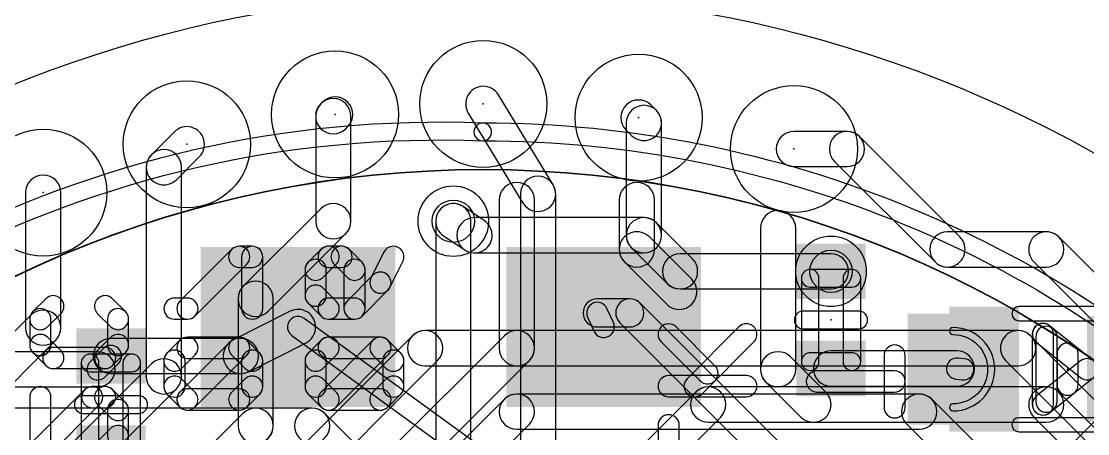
# Model space of a CAD drawing. Extents: x 0 to 2.5, y 0 to 3.1.
# Drawn here: x 0.5023 to 0.8045, y 2.7838 to 2.9007 of the extents above; entities that cross this region are included whole.
import ezdxf

# ---------------------------------------------------------------- set-up
doc = ezdxf.new("R2010")
doc.units = 0
for name, color, linetype in [('1', 22, 'CONTINUOUS'), ('15', 6, 'CONTINUOUS'), ('16', 175, 'CONTINUOUS'), ('17', 82, 'CONTINUOUS'), ('18', 82, 'CONTINUOUS'), ('19', 53, 'CONTINUOUS'), ('2', 4, 'CONTINUOUS'), ('21', 253, 'CONTINUOUS'), ('22', 253, 'CONTINUOUS'), ('23', 7, 'CONTINUOUS'), ('31', 253, 'CONTINUOUS'), ('46', 140, 'CONTINUOUS'), ('51', 253, 'CONTINUOUS')]:
    doc.layers.add(name, color=color, linetype=linetype)

# ---------------------------------------------------------------- blocks, each defined once
blk = doc.blocks.new('RECT')
blk.add_solid([(-0.5, -0.5), (0.5, -0.5), (-0.5, 0.5), (0.5, 0.5)])
blk = doc.blocks.new('ROUNDP')
blk.add_circle((0, 0), 0.5)
blk = doc.blocks.new('ROUNDV')
blk.add_circle((0, 0), 0.5)

msp = doc.modelspace()

# ---------------------------------------------------------------- linework, layer by layer
at = {"layer": '1'}
for points in [[(0.632973, 2.866793, 1), (0.633169, 2.871789, 0.267949), (0.356626, 2.726295, 1), (0.360854, 2.723627, -0.267949)], [(0.945531, 2.554331, 1), (0.950531, 2.554331, 0.414214), (0.633071, 2.871791, 1), (0.633071, 2.866791, -0.414214)], [(0.66552, 2.814), (0.67474, 2.814, 1), (0.67474, 2.822), (0.66552, 2.822, 1)], [(0.671912, 2.815172), (0.713912, 2.773172, 1), (0.719569, 2.778828), (0.677569, 2.820828, 1)], [(0.56678, 2.80132), (0.583, 2.80954, 1), (0.57848, 2.81846), (0.562259, 2.810239, 1)], [(0.670081, 2.815251), (0.668247, 2.819251, 1), (0.662793, 2.816749), (0.664627, 2.812749, 1)], [(0.578976, 2.811574), (0.66559, 2.748582, 1), (0.669119, 2.753434), (0.582505, 2.816426, 1)], [(0.52774, 2.80078), (0.56452, 2.80078, 1), (0.56452, 2.81078), (0.52774, 2.81078, 1)], [(0.49474, 2.797), (0.523961, 2.797, 1), (0.523961, 2.807), (0.49474, 2.807, 1)], [(0.526082, 2.799879), (0.529861, 2.803658, 1), (0.525619, 2.807901), (0.521839, 2.804121, 1)], [(0.73174, 2.79722), (0.767433, 2.79722, 1), (0.767433, 2.80722), (0.73174, 2.80722, 1)], [(0.801803, 2.768464), (0.831835, 2.798496, 1), (0.824764, 2.805567), (0.794732, 2.775536, 1)], [(0.767122, 2.799237), (0.768933, 2.799048, 1), (0.769555, 2.805015), (0.767744, 2.805204, 1)]]:
    msp.add_lwpolyline(points, format="xyb", close=True, dxfattribs=at)
at = {"layer": '15'}
for points in [[(0.653013, 2.854337), (0.637509, 2.879841, 1), (0.628964, 2.874647), (0.644468, 2.849143, 1)], [(0.594276, 2.87022), (0.594772, 2.870716, 1), (0.587701, 2.877788), (0.587205, 2.877291, 1)], [(0.59574, 2.844), (0.59574, 2.873756, 1), (0.58574, 2.873756), (0.58574, 2.844, 1)], [(0.546276, 2.855764), (0.552772, 2.86226, 1), (0.545701, 2.869331), (0.539205, 2.862835, 1)], [(0.54774, 2.8), (0.54774, 2.859299, 1), (0.53774, 2.859299), (0.53774, 2.8, 1)], [(0.513543, 2.813803), (0.513543, 2.852087, 1), (0.503543, 2.852087), (0.503543, 2.813803, 1)], [(0.65374, 2.77), (0.65374, 2.85174, 1), (0.64374, 2.85174), (0.64374, 2.77, 1)], [(0.572276, 2.818464), (0.594276, 2.840464, 1), (0.587205, 2.847536), (0.565205, 2.825536, 1)], [(0.61974, 2.844), (0.61974, 2.73, 1), (0.62974, 2.73), (0.62974, 2.844, 1)], [(0.57374, 2.786), (0.57374, 2.822, 1), (0.56374, 2.822), (0.56374, 2.786, 1)], [(0.492276, 2.790464), (0.512079, 2.810268, 1), (0.505008, 2.817339), (0.485205, 2.797536, 1)], [(0.516276, 2.766464), (0.546276, 2.796464, 1), (0.539205, 2.803536), (0.509205, 2.773536, 1)], [(0.550276, 2.760464), (0.572276, 2.782464, 1), (0.565205, 2.789536), (0.543205, 2.767536, 1)]]:
    msp.add_lwpolyline(points, format="xyb", close=True, dxfattribs=at)
at = {"layer": '16'}
for points in [[(0.632973, 2.866793, 1), (0.633169, 2.871789, 0.267949), (0.356626, 2.726295, 1), (0.360854, 2.723627, -0.267949)], [(0.945531, 2.554331, 1), (0.950531, 2.554331, 0.414214), (0.633071, 2.871791, 1), (0.633071, 2.866791, -0.414214)], [(0.664276, 2.752244), (0.700496, 2.788464, 1), (0.693425, 2.795536), (0.657205, 2.759315, 1)], [(0.696961, 2.787), (0.79274, 2.787, 1), (0.79274, 2.797), (0.696961, 2.797, 1)], [(0.789205, 2.788464), (0.823205, 2.754464, 1), (0.830276, 2.761536), (0.796276, 2.795536, 1)], [(0.58474, 2.791), (0.42674, 2.791, 1), (0.42674, 2.781), (0.58474, 2.781, 1)], [(0.596276, 2.781536), (0.588276, 2.789536, 1), (0.581205, 2.782464), (0.589205, 2.774464, 1)]]:
    msp.add_lwpolyline(points, format="xyb", close=True, dxfattribs=at)
at = {"layer": '19'}
for radius in [0.304381, 0.304281]:
    msp.add_circle((0.633071, 2.554331), radius, dxfattribs=at)
at = {"layer": '2'}
for points in [[(0.682276, 2.875386), (0.680772, 2.87689, 1), (0.673701, 2.869819), (0.675205, 2.868315, 1)], [(0.68374, 2.84), (0.68374, 2.87185, 1), (0.67374, 2.87185), (0.67374, 2.84, 1)], [(0.736276, 2.869465), (0.721236, 2.869465, 1), (0.721236, 2.859465), (0.736276, 2.859465, 1)], [(0.768276, 2.839536), (0.739811, 2.868, 1), (0.73274, 2.860929), (0.761205, 2.832464, 1)], [(0.633514, 2.84416), (0.627514, 2.84816, 1), (0.621967, 2.83984), (0.627967, 2.83584, 1)], [(0.67874, 2.845), (0.63074, 2.845, 1), (0.63074, 2.835), (0.67874, 2.835, 1)], [(0.692496, 2.833315), (0.682276, 2.843536, 1), (0.675205, 2.836464), (0.685425, 2.826244, 1)], [(0.79274, 2.841), (0.76474, 2.841, 1), (0.76474, 2.831), (0.79274, 2.831, 1)], [(0.870276, 2.765536), (0.796276, 2.839536, 1), (0.789205, 2.832464), (0.863205, 2.758464, 1)], [(0.73174, 2.83478), (0.688961, 2.83478, 1), (0.688961, 2.82478), (0.73174, 2.82478, 1)], [(0.580276, 2.764464), (0.620276, 2.804464, 1), (0.613205, 2.811536), (0.573205, 2.771536, 1)], [(0.61674, 2.803), (0.78474, 2.803, 1), (0.78474, 2.813), (0.61674, 2.813, 1)], [(0.781205, 2.804464), (0.831205, 2.754464, 1), (0.838276, 2.761536), (0.788276, 2.811536, 1)], [(0.639205, 2.793536), (0.593205, 2.747536, 1), (0.600276, 2.740464), (0.646276, 2.786464, 1)], [(0.75674, 2.795), (0.64274, 2.795, 1), (0.64274, 2.785), (0.75674, 2.785, 1)], [(0.786244, 2.767567), (0.760276, 2.793536, 1), (0.753205, 2.786464), (0.779173, 2.760496, 1)]]:
    msp.add_lwpolyline(points, format="xyb", close=True, dxfattribs=at)
at = {"layer": '21'}
for points in [[(0.739614, 2.8185), (0.723866, 2.8185, 1), (0.723866, 2.8135), (0.739614, 2.8135, 1)], [(0.806146, 2.804374), (0.793646, 2.814374, 1), (0.789898, 2.809689), (0.802398, 2.799689, 1)], [(0.788772, 2.812031), (0.788772, 2.792031, 1), (0.794772, 2.792031), (0.794772, 2.812031, 1)], [(0.789772, 2.811231), (0.789772, 2.792831, 1), (0.795772, 2.792831), (0.795772, 2.811231, 1)], [(0.795772, 2.806431), (0.795772, 2.797631, 1), (0.801772, 2.797631), (0.801772, 2.806431, 1)], [(0.793646, 2.789689), (0.806146, 2.799689, 1), (0.802398, 2.804374), (0.789898, 2.794374, 1)], [(0.535614, 2.7945), (0.519866, 2.7945, 1), (0.519866, 2.7895), (0.535614, 2.7895, 1)]]:
    msp.add_lwpolyline(points, format="xyb", close=True, dxfattribs=at)
at = {"layer": '22'}
for points in [[(0.63774, 2.85), (0.63774, 2.808, 1), (0.64774, 2.808), (0.64774, 2.85, 1)], [(0.67174, 2.85), (0.67174, 2.836, 1), (0.68174, 2.836), (0.68174, 2.85, 1)], [(0.71174, 2.842), (0.71174, 2.802, 1), (0.72174, 2.802), (0.72174, 2.842, 1)], [(0.673205, 2.832464), (0.685205, 2.820464, 1), (0.692276, 2.827536), (0.680276, 2.839536, 1)], [(0.561968, 2.836018), (0.547289, 2.821339, 1), (0.551531, 2.817097), (0.56621, 2.831776, 1)], [(0.567759, 2.836897), (0.564089, 2.836897, 1), (0.564089, 2.830897), (0.567759, 2.830897, 1)], [(0.570759, 2.819218), (0.570759, 2.833897, 1), (0.564759, 2.833897), (0.564759, 2.819218, 1)], [(0.587861, 2.828106), (0.591531, 2.831776, 1), (0.587289, 2.836018), (0.583619, 2.832349, 1)], [(0.58941, 2.830897), (0.59308, 2.830897, 1), (0.59308, 2.836897), (0.58941, 2.836897, 1)], [(0.590958, 2.831776), (0.594628, 2.828106, 1), (0.598871, 2.832349), (0.595201, 2.836018, 1)], [(0.605076, 2.835239), (0.601406, 2.827899, 1), (0.606772, 2.825216), (0.610442, 2.832556, 1)], [(0.58874, 2.822888), (0.58874, 2.830227, 1), (0.58274, 2.830227), (0.58274, 2.822888, 1)], [(0.59375, 2.830227), (0.59375, 2.819218, 1), (0.59975, 2.819218), (0.59975, 2.830227, 1)], [(0.601968, 2.828679), (0.594628, 2.821339, 1), (0.598871, 2.817097), (0.60621, 2.824436, 1)], [(0.591531, 2.821339), (0.587861, 2.825009, 1), (0.583619, 2.820766), (0.587289, 2.817097, 1)], [(0.509861, 2.814106), (0.513531, 2.817776, 1), (0.509289, 2.822018), (0.505619, 2.818348, 1)], [(0.523968, 2.817776), (0.527638, 2.814106, 1), (0.53188, 2.818348), (0.52821, 2.822018, 1)], [(0.54941, 2.822218), (0.54574, 2.822218, 1), (0.54574, 2.816218), (0.54941, 2.816218, 1)], [(0.59675, 2.822218), (0.58941, 2.822218, 1), (0.58941, 2.816218), (0.59675, 2.816218, 1)], [(0.51074, 2.808888), (0.51074, 2.816227, 1), (0.50474, 2.816227), (0.50474, 2.808888, 1)], [(0.526759, 2.816227), (0.526759, 2.808888, 1), (0.532759, 2.808888), (0.532759, 2.816227, 1)], [(0.639205, 2.811536), (0.605205, 2.777536, 1), (0.612276, 2.770464), (0.646276, 2.804464, 1)], [(0.698871, 2.803009), (0.687861, 2.814018, 1), (0.683619, 2.809775), (0.694628, 2.798766, 1)], [(0.695201, 2.795096), (0.70988, 2.809775, 1), (0.705638, 2.814018), (0.690958, 2.799339, 1)], [(0.513531, 2.807339), (0.509861, 2.811009, 1), (0.505619, 2.806766), (0.509289, 2.803096, 1)], [(0.527638, 2.811009), (0.523968, 2.807339, 1), (0.52821, 2.803096), (0.53188, 2.806766, 1)], [(0.547289, 2.810236), (0.543619, 2.806567, 1), (0.547861, 2.802324), (0.551531, 2.805994, 1)], [(0.564089, 2.811115), (0.54941, 2.811115, 1), (0.54941, 2.805115), (0.564089, 2.805115, 1)], [(0.551531, 2.791315), (0.56621, 2.805994, 1), (0.561968, 2.810236), (0.547289, 2.795557, 1)], [(0.56988, 2.806567), (0.56621, 2.810236, 1), (0.561968, 2.805994), (0.565638, 2.802324, 1)], [(0.587289, 2.810236), (0.583619, 2.806567, 1), (0.587861, 2.802324), (0.591531, 2.805994, 1)], [(0.604089, 2.811115), (0.58941, 2.811115, 1), (0.58941, 2.805115), (0.604089, 2.805115, 1)], [(0.591531, 2.791315), (0.60621, 2.805994, 1), (0.601968, 2.810236), (0.587289, 2.795557, 1)], [(0.60988, 2.806567), (0.60621, 2.810236, 1), (0.601968, 2.805994), (0.605638, 2.802324, 1)], [(0.526089, 2.808218), (0.51141, 2.808218, 1), (0.51141, 2.802218), (0.526089, 2.802218, 1)], [(0.54274, 2.804445), (0.54274, 2.797106, 1), (0.54874, 2.797106), (0.54874, 2.804445, 1)], [(0.570759, 2.797106), (0.570759, 2.804445, 1), (0.564759, 2.804445), (0.564759, 2.797106, 1)], [(0.58274, 2.804445), (0.58274, 2.797106, 1), (0.58874, 2.797106), (0.58874, 2.804445, 1)], [(0.610759, 2.797106), (0.610759, 2.804445, 1), (0.604759, 2.804445), (0.604759, 2.797106, 1)], [(0.713205, 2.798464), (0.723205, 2.788464, 1), (0.730276, 2.795536), (0.720276, 2.805536, 1)], [(0.752759, 2.791218), (0.752759, 2.805897, 1), (0.746759, 2.805897), (0.746759, 2.791218, 1)], [(0.72774, 2.795557), (0.749759, 2.795557, 1), (0.749759, 2.801557), (0.72774, 2.801557, 1)], [(0.543619, 2.794984), (0.547289, 2.791315, 1), (0.551531, 2.795557), (0.547861, 2.799227, 1)], [(0.56621, 2.791315), (0.56988, 2.794984, 1), (0.565638, 2.799227), (0.561968, 2.795557, 1)], [(0.583619, 2.794984), (0.587289, 2.791315, 1), (0.591531, 2.795557), (0.587861, 2.799227, 1)], [(0.60621, 2.791315), (0.60988, 2.794984, 1), (0.605638, 2.799227), (0.601968, 2.795557, 1)], [(0.707759, 2.800218), (0.68574, 2.800218, 1), (0.68574, 2.794218), (0.707759, 2.794218, 1)], [(0.50474, 2.794115), (0.50474, 2.779436, 1), (0.51074, 2.779436), (0.51074, 2.794115, 1)], [(0.509861, 2.777314), (0.524541, 2.791994, 1), (0.520298, 2.796236), (0.505619, 2.781557, 1)], [(0.522419, 2.791115), (0.526089, 2.791115, 1), (0.526089, 2.797115), (0.522419, 2.797115, 1)], [(0.523968, 2.791994), (0.527638, 2.788324, 1), (0.53188, 2.792566), (0.52821, 2.796236, 1)], [(0.54941, 2.790436), (0.564089, 2.790436, 1), (0.564089, 2.796436), (0.54941, 2.796436, 1)], [(0.58941, 2.790436), (0.604089, 2.790436, 1), (0.604089, 2.796436), (0.58941, 2.796436, 1)], [(0.526759, 2.790445), (0.526759, 2.783106, 1), (0.532759, 2.783106), (0.532759, 2.790445, 1)], [(0.68874, 2.771436), (0.68874, 2.786115, 1), (0.68274, 2.786115), (0.68274, 2.771436, 1)], [(0.527638, 2.785227), (0.523968, 2.781557, 1), (0.52821, 2.777314), (0.53188, 2.780984, 1)]]:
    msp.add_lwpolyline(points, format="xyb", close=True, dxfattribs=at)
at = {"layer": '23'}
for points in [[(0.728335, 2.804189), (0.728335, 2.827811, 1), (0.723335, 2.827811), (0.723335, 2.804189, 1)], [(0.725835, 2.825311), (0.737646, 2.825311, 1), (0.737646, 2.830311), (0.725835, 2.830311, 1)], [(0.735146, 2.827811), (0.735146, 2.804189, 1), (0.740146, 2.804189), (0.740146, 2.827811, 1)], [(0.737646, 2.806689), (0.725835, 2.806689, 1), (0.725835, 2.801689), (0.737646, 2.801689, 1)], [(0.524335, 2.780189), (0.524335, 2.803811, 1), (0.519335, 2.803811), (0.519335, 2.780189, 1)], [(0.521835, 2.801311), (0.533646, 2.801311, 1), (0.533646, 2.806311), (0.521835, 2.806311, 1)], [(0.531146, 2.803811), (0.531146, 2.780189, 1), (0.536146, 2.780189), (0.536146, 2.803811, 1)]]:
    msp.add_lwpolyline(points, format="xyb", close=True, dxfattribs=at)
for p in [(0.633236, 2.877244), (0.591236, 2.874252), (0.677236, 2.873354), (0.549236, 2.865795), (0.721236, 2.864465), (0.508543, 2.852087), (0.73174, 2.816), (0.798772, 2.802031), (0.52774, 2.792)]:
    msp.add_point(p, dxfattribs=at)
at = {"layer": '46'}
for points in [[(0.633084, 2.908661, 1), (0.633057, 3.008661, 0.32219), (0.202598, 2.698978, 1), (0.297402, 2.667163, -0.32219)], [(0.96874, 2.667163, 1), (1.063544, 2.698978, 0.32219), (0.633084, 3.008661, 1), (0.633057, 2.908661, -0.32219)]]:
    msp.add_lwpolyline(points, format="xyb", close=True, dxfattribs=at)
at = {"layer": '51'}
for points in [[(0.813535, 2.81978), (0.784992, 2.81978, 1), (0.784992, 2.81578), (0.813535, 2.81578, 1)], [(0.766291, 2.792205, 1), (0.766291, 2.790205, 1), (0.766291, 2.813858, 1), (0.766291, 2.811858, -1)], [(0.812551, 2.788283), (0.784992, 2.788283, 1), (0.784992, 2.784283), (0.812551, 2.784283, 1)]]:
    msp.add_lwpolyline(points, format="xyb", close=True, dxfattribs=at)

# ---------------------------------------------------------------- block references
at = {"layer": '1', "rotation": 270}
for p, xscale, yscale in [((0.73174, 2.82978), 0.015748, 0.019685), ((0.769244, 2.802031), 0.031496, 0.031496), ((0.52774, 2.80578), 0.015748, 0.019685), ((0.73174, 2.80222), 0.015748, 0.019685), ((0.52774, 2.77822), 0.015748, 0.019685)]:
    msp.add_blockref('RECT', p, dxfattribs=dict(at, xscale=xscale, yscale=yscale))
at = {"layer": '1', "xscale": 0.055118, "yscale": 0.045276}
for p in [(0.58074, 2.814), (0.667354, 2.814)]:
    msp.add_blockref('RECT', p, dxfattribs=at)
at = {"layer": '17', "xscale": 0.036, "yscale": 0.036}
for p in [(0.633236, 2.877244), (0.633236, 2.877244), (0.633236, 2.877244), (0.633236, 2.877244), (0.591236, 2.874252), (0.591236, 2.874252), (0.591236, 2.874252), (0.591236, 2.874252), (0.677236, 2.873354), (0.677236, 2.873354), (0.677236, 2.873354), (0.677236, 2.873354), (0.549236, 2.865795), (0.549236, 2.865795), (0.549236, 2.865795), (0.549236, 2.865795), (0.721236, 2.864465), (0.721236, 2.864465), (0.721236, 2.864465), (0.721236, 2.864465), (0.508543, 2.852087), (0.508543, 2.852087), (0.508543, 2.852087), (0.508543, 2.852087)]:
    msp.add_blockref('ROUNDP', p, dxfattribs=at)
at = {"layer": '18'}
for p, xscale, yscale in [((0.62474, 2.844), 0.02, 0.02), ((0.62474, 2.844), 0.02, 0.02), ((0.62474, 2.844), 0.012, 0.012), ((0.62474, 2.844), 0.012, 0.012), ((0.73174, 2.82978), 0.02, 0.02), ((0.73174, 2.82978), 0.02, 0.02), ((0.73174, 2.82978), 0.012, 0.012), ((0.73174, 2.82978), 0.012, 0.012)]:
    msp.add_blockref('ROUNDV', p, dxfattribs=dict(at, xscale=xscale, yscale=yscale))
at = {"layer": '21', "xscale": 0.03, "yscale": 0.005, "rotation": 270}
msp.add_blockref('RECT', (0.806772, 2.802031), dxfattribs=at)
at = {"layer": '31', "xscale": 0.053118, "yscale": 0.043276}
for p in [(0.58074, 2.814), (0.667354, 2.814)]:
    msp.add_blockref('RECT', p, dxfattribs=at)
at = {"layer": '31', "rotation": 270}
for p, xscale, yscale in [((0.73174, 2.82978), 0.013748, 0.017685), ((0.769244, 2.802031), 0.029496, 0.029496), ((0.52774, 2.80578), 0.013748, 0.017685), ((0.73174, 2.80222), 0.013748, 0.017685), ((0.52774, 2.77822), 0.013748, 0.017685)]:
    msp.add_blockref('RECT', p, dxfattribs=dict(at, xscale=xscale, yscale=yscale))
at = {"layer": '51', "rotation": 270}
for p, xscale, yscale in [((0.77515, 2.815811), 0.007874, 0.019685), ((0.77515, 2.81089), 0.003937, 0.003937), ((0.780563, 2.802031), 0.021654, 0.008858), ((0.77515, 2.793173), 0.003937, 0.003937), ((0.77515, 2.788252), 0.007874, 0.019685)]:
    msp.add_blockref('RECT', p, dxfattribs=dict(at, xscale=xscale, yscale=yscale))

doc.saveas('drawing.dxf')
